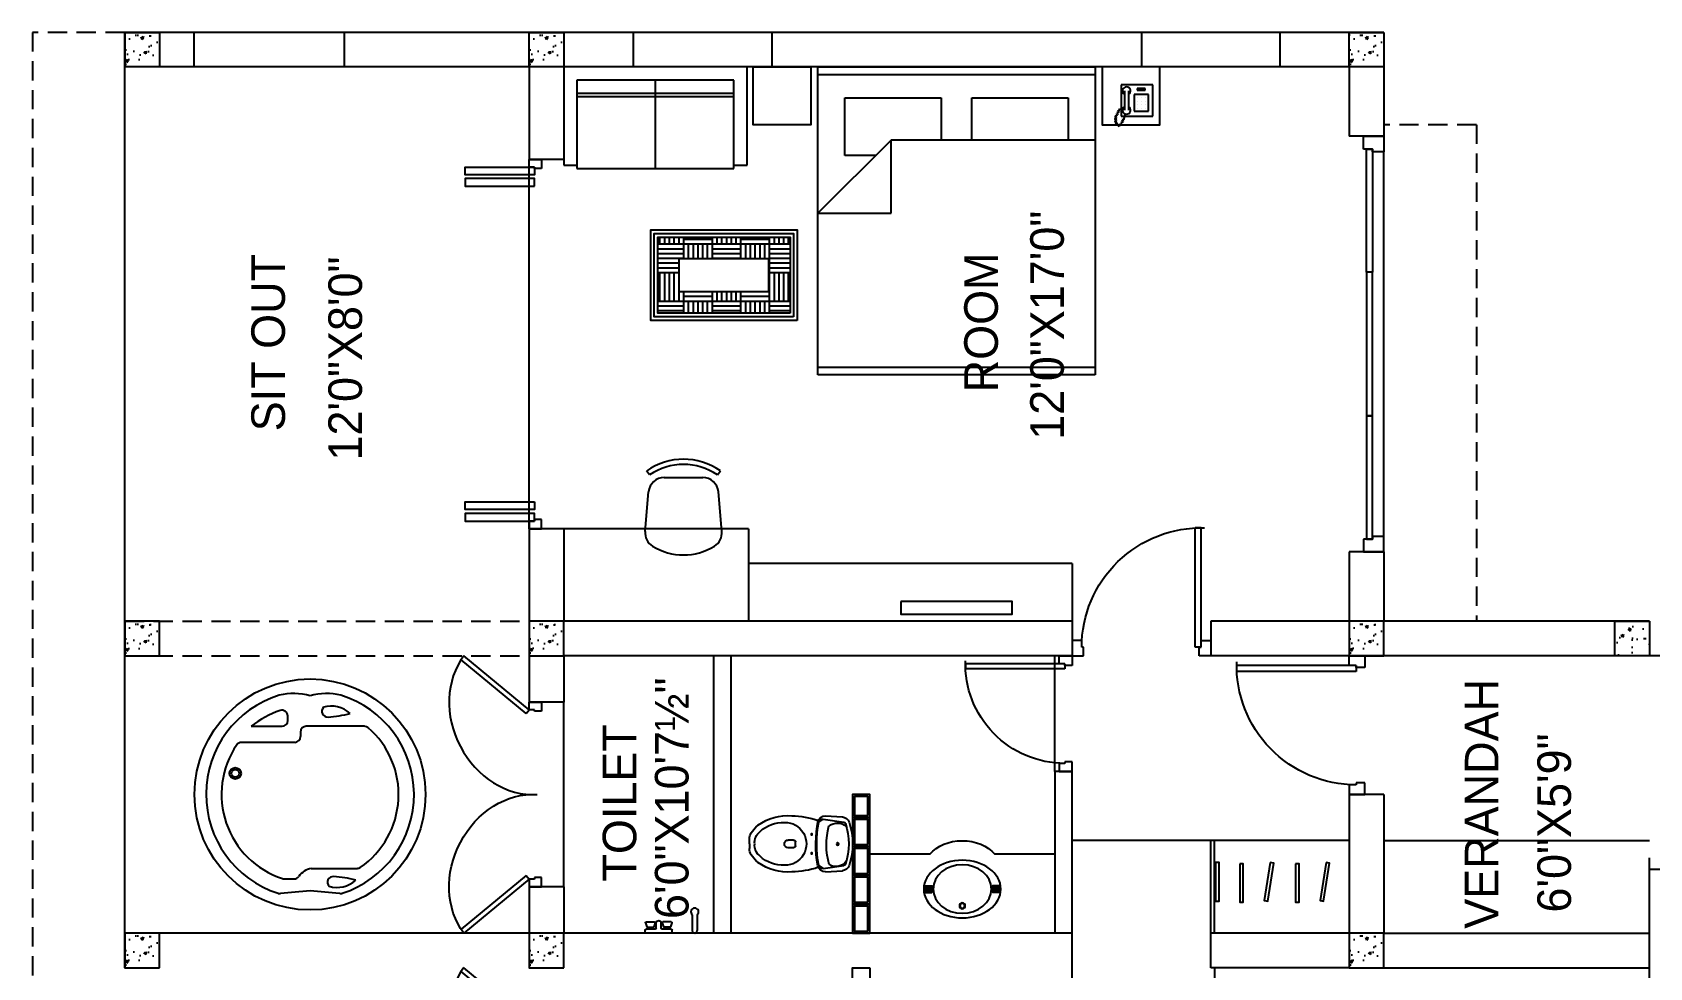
# Model space of a CAD drawing. Extents: x 22122 to 25969, y -3246 to 705.
# Drawn here: x 23225.7 to 23645.7, y -1584.1 to -1341.1 of the extents above; entities that cross this region are included whole.
import ezdxf

# ---------------------------------------------------------------- set-up
doc = ezdxf.new("R2010")
doc.units = 0
doc.header["$LTSCALE"] = 20
doc.header["$MEASUREMENT"] = 0
doc.linetypes.add('HIDDEN', pattern=[0.375, 0.25, -0.125])
doc.linetypes.add('HIDDEN2', pattern=[0.1875, 0.125, -0.0625])
for name, color, linetype in [('COLUMN', 31, 'Continuous'), ('DIMLINE', 254, 'Continuous'), ('DOOR', 1, 'Continuous'), ('FURN', 10, 'Continuous'), ('GLASS BRICKS', 4, 'Continuous'), ('HATCH', 254, 'Continuous'), ('PLUMBING', 6, 'Continuous'), ('text', 2, 'Continuous'), ('wall', 13, 'Continuous'), ('WINDOW', 4, 'Continuous')]:
    doc.layers.add(name, color=color, linetype=linetype)
doc.styles.add('style5', font='tt0142m_.ttf')

# ---------------------------------------------------------------- blocks, each defined once
blk = doc.blocks.new('A$C3B4262AC')
at = {"layer": 'DOOR'}
for p, q in [((0, 4), (0, 0)), ((2.5, 4), (0, 4)), ((2.5, 2.25), (2.5, 4)), ((0, 0), (3, 0)), ((3, 2.25), (2.5, 2.25)), ((3, 0), (3, 2.25))]:
    blk.add_line(p, q, dxfattribs=at)
blk = doc.blocks.new('BIB')
at = {"layer": 'PLUMBING'}
for p, q in [((-4.72, 0.62), (-0.62, 0.62)), ((-4.72, -0.62), (-0.62, -0.62))]:
    blk.add_line(p, q, dxfattribs=at)
for centre, radius, start, end in [((-5.5, 0), 1, 38.6822, 321.3178), ((-0.62, 0), 0.625, 270, 90)]:
    blk.add_arc(centre, radius, start, end, dxfattribs=at)
blk = doc.blocks.new('SHOWER')
at = {"layer": 'PLUMBING'}
for p, q in [((-3.5, 0), (-3.5, 0.75)), ((-3.5, 0), (3.5, 0)), ((-3.43, 2.65), (-3.1, 1.62)), ((-3.26, 2.88), (-1.09, 2.88)), ((-3.25, 1), (-0.88, 1)), ((-2.93, 1.5), (-1.42, 1.5)), ((-0.92, 2.65), (-1.25, 1.62)), ((-0.62, 1.25), (-0.62, 2.62)), ((0.62, 1.25), (0.62, 2.62)), ((0.88, 1), (3.25, 1)), ((0.91, 2.65), (1.24, 1.62)), ((3.25, 2.88), (1.08, 2.88)), ((2.92, 1.5), (1.4, 1.5)), ((3.42, 2.65), (3.09, 1.62)), ((3.5, 0), (3.5, 0.75))]:
    blk.add_line(p, q, dxfattribs=at)
for centre, radius, start, end in [((-3.25, 0.75), 0.25, 90, 180), ((-3.26, 2.7), 0.175, 90, 197.6501), ((-2.93, 1.67), 0.175, 197.6501, 270), ((-1.42, 1.67), 0.175, 270, 342.3499), ((-1.09, 2.7), 0.175, 342.3499, 90), ((-0.88, 1.25), 0.25, 270, 0), ((0, 2.62), 0.625, 0, 180), ((0.88, 1.25), 0.25, 180, 270), ((1.08, 2.7), 0.175, 90, 197.6501), ((1.4, 1.67), 0.175, 197.6501, 270), ((2.92, 1.67), 0.175, 270, 342.3499), ((3.25, 2.7), 0.175, 342.3499, 90), ((3.25, 0.75), 0.25, 0, 90)]:
    blk.add_arc(centre, radius, start, end, dxfattribs=at)
blk = doc.blocks.new('200028')
at = {"layer": 'PLUMBING'}
for points in [[(4.51, 3.33, 1), (4.19, 3.33, 1)], [(4.19, -1.59, 1), (4.51, -1.59, 1)]]:
    blk.add_hatch(color=256, dxfattribs=at).paths.add_polyline_path(points)
for p, q in [((6.25, 6.51), (7.37, 7.3)), ((7.37, 7.3), (12.73, 6.53)), ((7.96, 8.15), (12.33, 7.85)), ((-11.79, 0.87), (-11.79, 2.11)), ((-11.79, 0.87), (-11.79, -0.37)), ((-0.34, 1.87), (-1.73, 1.87)), ((0.16, 1.37), (0.16, 0.37)), ((-0.34, -0.13), (-1.73, -0.13)), ((6.25, -4.77), (7.37, -5.57)), ((7.37, -5.57), (12.73, -4.79)), ((7.96, -6.42), (12.33, -6.11))]:
    blk.add_line(p, q, dxfattribs=at)
for centre, radius in [((4.35, 3.33), 0.156), ((11.09, 0.87), 0.312), ((4.35, -1.59), 0.156)]:
    blk.add_circle(centre, radius, dxfattribs=at)
for centre, radius, start, end in [((-3.12, -1.48), 9.71, 134.7032, 147.6541), ((-7.84, 3.29), 3, 125.7546, 134.7032), ((-1.79, -5.38), 13.57, 85.6873, 125.1099), ((-3.1, -2.14), 8.6, 86.8837, 133.6869), ((-2.58, 0.87), 5.57, 269.4196, 90.5804), ((-1.08, -13.97), 22.13, 71.0966, 89.1989), ((34.56, 0.87), 29.12, 168.7614, 192.0802), ((34.56, 0.87), 28.87, 168.7311, 191.2689), ((7.96, 6.15), 2, 90, 168.7614), ((7.23, 6.32), 1, 81.7925, 168.7311), ((26.7, 1.08), 18.5, 163.6925, 195.267), ((10.67, 3.52), 3.25, 32.7982, 121.967), ((12.19, 5.86), 2, 18.0394, 86.0298), ((12.66, 6.04), 0.5, 18.136, 81.7925), ((-3.12, 0.87), 17.1, 341.864, 18.136), ((-3.12, 0.87), 18.1, 341.9606, 18.0394), ((-8.79, 2.11), 3, 147.6541, 180), ((-6.7, 1.14), 3.75, 128.5444, 184.146), ((-6.7, 0.6), 3.75, 175.854, 231.4556), ((-1.73, 0.87), 1, 90, 180), ((-1.73, 0.87), 1, 180, 270), ((-0.34, 1.37), 0.5, 0, 90), ((-0.34, 0.37), 0.5, 270, 0), ((-8.79, -0.37), 3, 180, 212.3459), ((-3.12, 3.22), 9.71, 212.3459, 225.2968), ((-7.84, -1.55), 3, 225.2968, 234.2454), ((-1.79, 7.11), 13.57, 234.8901, 274.3127), ((-3.1, 3.88), 8.6, 226.3131, 273.1163), ((11.03, -1.03), 3.51, 231.7336, 311.9036), ((-1.08, 15.71), 22.13, 270.8011, 288.9034), ((7.96, -4.42), 2, 191.2386, 270), ((7.23, -4.58), 1, 191.2689, 278.2075), ((12.19, -4.12), 2, 273.9702, 341.9606), ((12.66, -4.3), 0.5, 278.2075, 341.864)]:
    blk.add_arc(centre, radius, start, end, dxfattribs=at)
blk = doc.blocks.new('tiffany')
at = {"layer": 'PLUMBING'}
for points in [[(-9.67, 0.85), (-7.91, 0.85, -0.414214), (-7.79, 0.73), (-7.79, 0.7, -0.414214), (-7.91, 0.58), (-9.67, 0.58, -0.414214), (-9.79, 0.7), (-9.79, 0.73, -0.414214)], [(-9.67, 0.38), (-7.91, 0.38, -0.414214), (-7.79, 0.26), (-7.79, 0.22, -0.414214), (-7.91, 0.1), (-9.67, 0.1, -0.414214), (-9.79, 0.22), (-9.79, 0.26, -0.414214)], [(9.67, 0.85), (7.91, 0.85, 0.414214), (7.79, 0.73), (7.79, 0.7, 0.414214), (7.91, 0.58), (9.67, 0.58, 0.414214), (9.79, 0.7), (9.79, 0.73, 0.414214)], [(9.67, 0.38), (7.91, 0.38, 0.414214), (7.79, 0.26), (7.79, 0.22, 0.414214), (7.91, 0.1), (9.67, 0.1, 0.414214), (9.79, 0.22), (9.79, 0.26, 0.414214)], [(-9.67, -0.38), (-7.91, -0.38, 0.414214), (-7.79, -0.26), (-7.79, -0.22, 0.414214), (-7.91, -0.1), (-9.67, -0.1, 0.414214), (-9.79, -0.22), (-9.79, -0.26, 0.414214)], [(-9.67, -0.85), (-7.91, -0.85, 0.414214), (-7.79, -0.73), (-7.79, -0.7, 0.414214), (-7.91, -0.58), (-9.67, -0.58, 0.414214), (-9.79, -0.7), (-9.79, -0.73, 0.414214)], [(9.67, -0.38), (7.91, -0.38, -0.414214), (7.79, -0.26), (7.79, -0.22, -0.414214), (7.91, -0.1), (9.67, -0.1, -0.414214), (9.79, -0.22), (9.79, -0.26, -0.414214)], [(9.67, -0.85), (7.91, -0.85, -0.414214), (7.79, -0.73), (7.79, -0.7, -0.414214), (7.91, -0.58), (9.67, -0.58, -0.414214), (9.79, -0.7), (9.79, -0.73, -0.414214)]]:
    blk.add_lwpolyline(points, format="xyb", close=True, dxfattribs=at)
for radius in [0.762, 0.642]:
    blk.add_circle((0, 4.35), radius, dxfattribs=at)
blk.add_ellipse((0, 0), major_axis=(-10, 0), ratio=0.748, dxfattribs=at)
blk.add_ellipse((0, 0), major_axis=(-7.58, 0), ratio=0.831023, start_param=-1.570796, end_param=4.712389, dxfattribs=at)
blk = doc.blocks.new('DR1H902')
at = {"color": 0}
for p, q in [((-0.5, 0), (-0.5, 1)), ((-0.5, 1), (-0.45, 1)), ((-0.45, 0), (-0.45, 1)), ((-0.5, 0), (-0.45, 0))]:
    blk.add_line(p, q, dxfattribs=at)
blk.add_arc((-0.5, 0), 1, 0, 91.707, dxfattribs=at)
blk = doc.blocks.new('A$C1F9E242A')
blk.add_blockref('A$C3B4262AC', (0, 0))
at = {"xscale": -1}
blk.add_blockref('A$C3B4262AC', (36, 0), dxfattribs=at)
at = {"layer": 'DOOR', "xscale": -31, "yscale": 31, "zscale": 68.88888888888889}
blk.add_blockref('DR1H902', (18, 2.25), dxfattribs=at)
blk = doc.blocks.new('*U71')
at = {"xscale": -1}
blk.add_blockref('A$C1F9E242A', (0, -2), dxfattribs=at)
blk = doc.blocks.new('*U70')
blk.add_blockref('A$C1F9E242A', (-36, -2))
blk = doc.blocks.new('CARLO')
for p, q in [((35.59, 36.27), (35.59, 50.09)), ((39.78, 47.54), (39.78, 39.56)), ((0.13, 39), (0.13, 36.43)), ((41.28, 38.06), (42.43, 38.06)), ((38.27, 34.77), (37.09, 34.77)), ((2.85, 31.97), (2.85, 20.08)), ((39.77, 18.16), (39.77, 33.27))]:
    blk.add_line(p, q)
for centre, radius in [((22.05, 32.28), 30), ((27.54, 51.7), 1.5), ((27.54, 51.7), 1)]:
    blk.add_circle(centre, radius)
for centre, radius, start, end in [((22.05, 32.28), 27, 17.2485, 162.0447), ((22.05, 32.28), 23, 55.9489, 161.7681), ((34.09, 50.09), 1.5, 0, 55.9489), ((21.06, 32.53), 24, 18.2214, 38.7348), ((-2.21, 40.14), 1.5, 162.0447, 186.6967), ((-156.94, 21.97), 154.3, 3.824, 6.6967), ((1.63, 39), 1.5, 161.7681, 180), ((41.28, 39.56), 1.5, 180, 270), ((42.43, 39.56), 1.5, 270, 18.2214), ((32.34, 36.61), 15.93, 344.1542, 13.3342), ((1.63, 36.43), 1.5, 180, 233.6333), ((-2.5, 30.81), 5.48, 12.253, 53.6333), ((37.09, 36.27), 1.5, 180, 270), ((38.27, 33.27), 1.5, 0, 90), ((-160.31, 42.94), 157.69, 353.3167, 356.1156), ((32.42, 27.93), 15.84, 346.6544, 15.8676), ((5.15, 25.31), 7.26, 163.6139, 222.4153), ((-0.77, 26.27), 1.5, 355.0864, 133.6621), ((-29.07, 28.03), 29.85, 345.215, 356.3677), ((43.66, 27.73), 1.5, 46.3379, 184.9136), ((71.96, 29.49), 29.85, 183.6323, 194.785), ((37.74, 26.77), 7.26, 317.5847, 16.3861), ((-2.21, 24.41), 1.5, 173.3167, 197.9548), ((22.05, 32.28), 27, 197.9548, 342.7515), ((4.35, 20.08), 1.5, 180, 214.5636), ((22.05, 32.28), 23, 214.5636, 318.9795), ((37.77, 18.35), 2, 318.4718, 360)]:
    blk.add_arc(centre, radius, start, end)
blk = doc.blocks.new('A$C30EC73FB')
at = {"layer": 'DOOR'}
for p, q in [((2, 0), (-12, 16.94)), ((2.94, 0.78), (-11.02, 17.65)), ((2.94, 0.78), (2, 0))]:
    blk.add_line(p, q, dxfattribs=at)
at = {"layer": 'DOOR', "extrusion": (0, 0, -1)}
blk.add_ellipse((2.83, 1.52), major_axis=(-19.46, 9.92), ratio=0.847758, start_param=0.387427, end_param=2.787493, dxfattribs=at)
blk = doc.blocks.new('*U69')
blk.add_blockref('A$C1F9E242A', (-36, -2))
blk = doc.blocks.new('SOFA')
at = {"color": 1}
for p, q in [((28, 4), (-28, 4)), ((-28, 4), (-28, -26)), ((24, 0), (-24, 0)), ((-24, 0), (-24, -27)), ((0, -27), (0, 0)), ((28, -26), (28, 4)), ((-24, -4), (24, -4)), ((24, -27), (24, 0)), ((24, -27), (24, 0)), ((-24, -5), (24, -5)), ((-28, -26), (-24, -26)), ((-24, -27), (24, -27)), ((24, -26), (28, -26))]:
    blk.add_line(p, q, dxfattribs=at)
blk = doc.blocks.new('RECTANG')
for p, q in [((1, 1), (0, 1)), ((0, 1), (0, 0)), ((1, 0), (1, 1)), ((0, 0), (1, 0))]:
    blk.add_line(p, q)
blk = doc.blocks.new('BEDKING')
at = {"color": 0}
for p, q in [((-78, -36), (-78, 36)), ((-19, 36), (-19, -17)), ((-2, 36), (-2, -36)), ((-8, 29), (-19, 29)), ((-8, 4), (-8, 29)), ((-19, 4), (-8, 4)), ((-8, -4), (-19, -4)), ((-8, -29), (-8, -4)), ((-38, -17), (-19, -17)), ((-38, -36), (-38, -17)), ((-19, -17), (-38, -36)), ((-23, -21), (-23, -29)), ((-23, -29), (-8, -29))]:
    blk.add_line(p, q, dxfattribs=at)
at = {"color": 0, "xscale": 80, "yscale": 72, "zscale": 80}
blk.add_blockref('RECTANG', (-80, -36), dxfattribs=at)
blk = doc.blocks.new('FNPHONE')
at = {"color": 0}
for p, q in [((0.92, 6.54), (0.92, 1.54)), ((1.92, 6.54), (1.92, 1.54)), ((4.33, 4.85), (4.33, 4.85)), ((5.27, 4.85), (5.27, 4.85)), ((6.21, 4.85), (6.21, 4.85)), ((-0.9, 0.22), (-1.5, 0.02)), ((-0.7, 0.62), (-1.3, 0.42)), ((-0.5, 1.02), (-1.1, 0.82)), ((-0.3, 1.42), (-0.9, 1.22)), ((-0.1, 1.82), (-0.7, 1.62)), ((1.06, 0.56), (0.7, -0.58)), ((4.33, 3.91), (4.33, 3.91)), ((4.33, 2.97), (4.33, 2.97)), ((4.33, 2.03), (4.33, 2.03)), ((5.27, 3.91), (5.27, 3.91)), ((5.27, 2.97), (5.27, 2.97)), ((5.27, 2.03), (5.27, 2.03)), ((6.21, 3.91), (6.21, 3.91)), ((6.21, 2.97), (6.21, 2.97)), ((6.21, 2.03), (6.21, 2.03)), ((-1.1, -0.18), (-1.7, -0.38)), ((-1.1, -0.58), (-1.7, -0.78)), ((-1.1, -0.98), (-1.7, -1.18)), ((-1.1, -1.38), (-1.7, -1.58)), ((-0.9, -1.78), (-1.5, -1.98)), ((-0.7, -2.18), (-1.3, -2.38)), ((-0.23, -2.46), (-0.83, -2.66)), ((0.3, -1.98), (-0.3, -2.18)), ((0.5, -1.58), (-0.1, -1.78)), ((0.7, -1.18), (0.1, -1.38)), ((0.9, -0.78), (0.3, -0.98))]:
    blk.add_line(p, q, dxfattribs=at)
for centre, start, end in [((1.42, 6.54), 298.4915, 241.5085), ((1.42, 1.54), 118.4915, 61.5085)]:
    blk.add_arc(centre, 1.05, start, end, dxfattribs=at)
for p, xscale, yscale, zscale in [((0, 0), 8.20528234483245, 8.104073169521023, 8.20528234483245), ((3.4, 1.25), 3.75, 4.375, 3.75), ((4.18, 6.72), 2.03125, 0.46875, 2.03125)]:
    blk.add_blockref('RECTANG', p, dxfattribs=dict(at, xscale=xscale, yscale=yscale, zscale=zscale))
blk = doc.blocks.new('CHAIR1')
at = {"color": 0}
for p, q in [((6.09, 9.96), (16.38, 9.07)), ((20.77, 8.8), (21.88, 9.57)), ((20.09, 5.02), (20.09, -5.02)), ((6.09, -9.96), (16.38, -9.07)), ((20.77, -8.8), (21.88, -9.57))]:
    blk.add_line(p, q, dxfattribs=at)
for centre, radius, start, end in [((5.74, 5.91), 4.06, 85.0303, 148.407), ((16.03, 5.02), 4.06, 0, 85.0303), ((7.9, 0), 15.59, 325.6197, 34.3803), ((7.9, 0), 16.94, 325.6197, 34.3803), ((15.35, 0), 15.35, 148.407, 211.593), ((5.74, -5.91), 4.06, 211.593, 274.9697), ((16.03, -5.02), 4.06, 274.9697, 0)]:
    blk.add_arc(centre, radius, start, end, dxfattribs=at)

msp = doc.modelspace()

# ---------------------------------------------------------------- hatches: boundary and pattern name
at = {"layer": 'FURN'}
h = msp.add_hatch(dxfattribs=at)
h.set_pattern_fill('AR-PARQ1', color=9, scale=0.61875, angle=-90, style=0)
h.set_pattern_definition([(180, (29379.392, 3452.364), (-7.425, -7.425), [7.425, -7.425]), (180, (29379.392, 3453.601), (-7.425, -7.425), [7.425, -7.425]), (180, (29379.392, 3454.839), (-7.425, -7.425), [7.425, -7.425]), (180, (29379.392, 3456.076), (-7.425, -7.425), [7.425, -7.425]), (180, (29379.392, 3457.314), (-7.425, -7.425), [7.425, -7.425]), (180, (29379.392, 3458.551), (-7.425, -7.425), [7.425, -7.425]), (180, (29379.392, 3459.789), (-7.425, -7.425), [7.425, -7.425]), (90, (29371.967, 3452.364), (7.425, 7.425), [7.425, -7.425]), (90, (29370.73, 3452.364), (7.425, 7.425), [7.425, -7.425]), (90, (29369.492, 3452.364), (7.425, 7.425), [7.425, -7.425]), (90, (29368.255, 3452.364), (7.425, 7.425), [7.425, -7.425]), (90, (29367.017, 3452.364), (7.425, 7.425), [7.425, -7.425]), (90, (29365.78, 3452.364), (7.425, 7.425), [7.425, -7.425]), (90, (29364.542, 3452.364), (7.425, 7.425), [7.425, -7.425])])
h.paths.add_polyline_path([(23388.12, -1414.09), (23388.12, -1394.3), (23422.45, -1394.3), (23422.45, -1414.09)])
h.paths.add_polyline_path([(23416.83, -1408.52), (23416.83, -1399.87), (23393.64, -1399.87), (23393.64, -1408.52)], flags=16)
at = {"layer": 'HATCH'}
h = msp.add_hatch(dxfattribs=at)
h.set_pattern_fill('AR-CONC', color=8, angle=90, style=0)
h.set_pattern_definition([(140, (-14442.8594, -174835.1556), (0.62752135, 7.17260183), [0.75, -8.25]), (85, (-14442.8594, -174835.156), (-7.52192134, -1.38751334), [0.6, -6.6]), (190.4514, (-14442.807, -174834.558), (-6.89439542, 5.78509382), [0.6374019, -7.01142112]), (136.1842, (-14444.859, -174835.156), (1.65519014, 10.6724105), [1.125, -12.375]), (186.6356, (-14444.721, -174834.266), (-9.7411787, 9.34662706), [0.9561029, -10.51713]), (81.1842, (-14444.859, -174835.156), (-9.741186, 9.34661945), [0.9, -9.9]), (111, (-14444.3594, -174834.1556), (4.0261889, 5.96907052), [0.75, -8.25]), (56, (-14444.3594, -174834.156), (-7.25150045, 2.43315332), [0.6, -6.6]), (161.4514, (-14444.024, -174833.658), (-3.22530497, 8.40222629), [0.6374019, -7.01142112]), (127.5, (-14442.8594, -174835.1556), (-3.32893854, 0.121598553), [0, -6.52, 0, -6.7, 0, -6.625]), (97.5, (-14442.8594, -174835.1556), (-3.94411712, 2.630695374), [0, -3.82, 0, -6.37, 0, -2.525]), (57.5, (-14442.8594, -174837.3856), (0.225548717, 5.33822436), [0, -2.5, 0, -7.8, 0, -10.35]), (47.5, (-14442.8594, -174838.3856), (-1.00104982, 5.83186169), [0, -3.25, 0, -5.18, 0, -7.35])])
h.paths.add_polyline_path([(23249.67, -1341.1), (23249.67, -1350.1), (23258.67, -1350.1), (23258.67, -1341.1)])
h = msp.add_hatch(dxfattribs=at)
h.set_pattern_fill('AR-CONC', color=8, angle=90, style=0)
h.set_pattern_definition([(140, (-14337.8594, -174835.1556), (0.62752135, 7.17260183), [0.75, -8.25]), (85, (-14337.8594, -174835.156), (-7.52192134, -1.38751334), [0.6, -6.6]), (190.4514, (-14337.807, -174834.558), (-6.89439542, 5.78509382), [0.6374019, -7.01142112]), (136.1842, (-14339.859, -174835.156), (1.65519014, 10.6724105), [1.125, -12.375]), (186.6356, (-14339.721, -174834.266), (-9.7411787, 9.34662706), [0.9561029, -10.51713]), (81.1842, (-14339.859, -174835.156), (-9.741186, 9.34661945), [0.9, -9.9]), (111, (-14339.3594, -174834.1556), (4.0261889, 5.96907052), [0.75, -8.25]), (56, (-14339.3594, -174834.156), (-7.25150045, 2.43315332), [0.6, -6.6]), (161.4514, (-14339.024, -174833.658), (-3.22530497, 8.40222629), [0.6374019, -7.01142112]), (127.5, (-14337.8594, -174835.1556), (-3.32893854, 0.121598553), [0, -6.52, 0, -6.7, 0, -6.625]), (97.5, (-14337.8594, -174835.1556), (-3.94411712, 2.630695374), [0, -3.82, 0, -6.37, 0, -2.525]), (57.5, (-14337.8594, -174837.3856), (0.225548717, 5.33822436), [0, -2.5, 0, -7.8, 0, -10.35]), (47.5, (-14337.8594, -174838.3856), (-1.00104982, 5.83186169), [0, -3.25, 0, -5.18, 0, -7.35])])
h.paths.add_polyline_path([(23354.67, -1341.1), (23354.67, -1350.1), (23363.67, -1350.1), (23363.67, -1341.1)])
h = msp.add_hatch(dxfattribs=at)
h.set_pattern_fill('AR-CONC', color=8, angle=90, style=0)
h.set_pattern_definition([(140, (-14124.8594, -174835.154), (0.62752135, 7.17260183), [0.75, -8.25]), (85, (-14124.8594, -174835.154), (-7.52192134, -1.38751334), [0.6, -6.6]), (190.4514, (-14124.807, -174834.5564), (-6.89439542, 5.78509382), [0.6374019, -7.01142112]), (136.1842, (-14126.859, -174835.154), (1.65519014, 10.6724105), [1.125, -12.375]), (186.6356, (-14126.721, -174834.265), (-9.7411787, 9.34662706), [0.9561029, -10.51713]), (81.1842, (-14126.859, -174835.154), (-9.741186, 9.34661945), [0.9, -9.9]), (111, (-14126.3594, -174834.154), (4.0261889, 5.96907052), [0.75, -8.25]), (56, (-14126.3594, -174834.154), (-7.25150045, 2.43315332), [0.6, -6.6]), (161.4514, (-14126.024, -174833.657), (-3.22530497, 8.40222629), [0.6374019, -7.01142112]), (127.5, (-14124.8594, -174835.1542), (-3.32893854, 0.121598553), [0, -6.52, 0, -6.7, 0, -6.625]), (97.5, (-14124.8594, -174835.154), (-3.94411712, 2.630695374), [0, -3.82, 0, -6.37, 0, -2.525]), (57.5, (-14124.8594, -174837.3842), (0.225548717, 5.33822436), [0, -2.5, 0, -7.8, 0, -10.35]), (47.5, (-14124.8594, -174838.384), (-1.00104982, 5.83186169), [0, -3.25, 0, -5.18, 0, -7.35])])
h.paths.add_polyline_path([(23567.67, -1341.1), (23567.67, -1350.1), (23576.67, -1350.1), (23576.67, -1341.1)])
h = msp.add_hatch(dxfattribs=at)
h.set_pattern_fill('AR-CONC', color=8, angle=90, style=0)
h.set_pattern_definition([(140, (-14442.8594, -174988.1556), (0.62752135, 7.17260183), [0.75, -8.25]), (85, (-14442.8594, -174988.156), (-7.52192134, -1.38751334), [0.6, -6.6]), (190.4514, (-14442.807, -174987.558), (-6.89439542, 5.78509382), [0.6374019, -7.01142112]), (136.1842, (-14444.859, -174988.156), (1.65519014, 10.6724105), [1.125, -12.375]), (186.6356, (-14444.721, -174987.266), (-9.7411787, 9.34662706), [0.9561029, -10.51713]), (81.1842, (-14444.859, -174988.156), (-9.741186, 9.34661945), [0.9, -9.9]), (111, (-14444.3594, -174987.1556), (4.0261889, 5.96907052), [0.75, -8.25]), (56, (-14444.3594, -174987.156), (-7.25150045, 2.43315332), [0.6, -6.6]), (161.4514, (-14444.024, -174986.658), (-3.22530497, 8.40222629), [0.6374019, -7.01142112]), (127.5, (-14442.8594, -174988.1556), (-3.32893854, 0.121598553), [0, -6.52, 0, -6.7, 0, -6.625]), (97.5, (-14442.8594, -174988.1556), (-3.94411712, 2.630695374), [0, -3.82, 0, -6.37, 0, -2.525]), (57.5, (-14442.8594, -174990.3856), (0.225548717, 5.33822436), [0, -2.5, 0, -7.8, 0, -10.35]), (47.5, (-14442.8594, -174991.3856), (-1.00104982, 5.83186169), [0, -3.25, 0, -5.18, 0, -7.35])])
h.paths.add_polyline_path([(23249.67, -1494.1), (23249.67, -1503.1), (23258.67, -1503.1), (23258.67, -1494.1)])
h = msp.add_hatch(dxfattribs=at)
h.set_pattern_fill('AR-CONC', color=8, angle=90, style=0)
h.set_pattern_definition([(140, (-14337.8594, -174988.154), (0.62752135, 7.17260183), [0.75, -8.25]), (85, (-14337.8594, -174988.154), (-7.52192134, -1.38751334), [0.6, -6.6]), (190.4514, (-14337.807, -174987.5564), (-6.89439542, 5.78509382), [0.6374019, -7.01142112]), (136.1842, (-14339.859, -174988.154), (1.65519014, 10.6724105), [1.125, -12.375]), (186.6356, (-14339.721, -174987.265), (-9.7411787, 9.34662706), [0.9561029, -10.51713]), (81.1842, (-14339.859, -174988.154), (-9.741186, 9.34661945), [0.9, -9.9]), (111, (-14339.3594, -174987.154), (4.0261889, 5.96907052), [0.75, -8.25]), (56, (-14339.3594, -174987.154), (-7.25150045, 2.43315332), [0.6, -6.6]), (161.4514, (-14339.024, -174986.657), (-3.22530497, 8.40222629), [0.6374019, -7.01142112]), (127.5, (-14337.8594, -174988.1542), (-3.32893854, 0.121598553), [0, -6.52, 0, -6.7, 0, -6.625]), (97.5, (-14337.8594, -174988.154), (-3.94411712, 2.630695374), [0, -3.82, 0, -6.37, 0, -2.525]), (57.5, (-14337.8594, -174990.3842), (0.225548717, 5.33822436), [0, -2.5, 0, -7.8, 0, -10.35]), (47.5, (-14337.8594, -174991.384), (-1.00104982, 5.83186169), [0, -3.25, 0, -5.18, 0, -7.35])])
h.paths.add_polyline_path([(23354.67, -1494.1), (23354.67, -1503.1), (23363.67, -1503.1), (23363.67, -1494.1)])
h = msp.add_hatch(dxfattribs=at)
h.set_pattern_fill('AR-CONC', color=8, angle=90, style=0)
h.set_pattern_definition([(140, (-14124.8594, -174988.154), (0.62752135, 7.17260183), [0.75, -8.25]), (85, (-14124.8594, -174988.154), (-7.52192134, -1.38751334), [0.6, -6.6]), (190.4514, (-14124.807, -174987.5564), (-6.89439542, 5.78509382), [0.6374019, -7.01142112]), (136.1842, (-14126.859, -174988.154), (1.65519014, 10.6724105), [1.125, -12.375]), (186.6356, (-14126.721, -174987.265), (-9.7411787, 9.34662706), [0.9561029, -10.51713]), (81.1842, (-14126.859, -174988.154), (-9.741186, 9.34661945), [0.9, -9.9]), (111, (-14126.3594, -174987.154), (4.0261889, 5.96907052), [0.75, -8.25]), (56, (-14126.3594, -174987.154), (-7.25150045, 2.43315332), [0.6, -6.6]), (161.4514, (-14126.024, -174986.657), (-3.22530497, 8.40222629), [0.6374019, -7.01142112]), (127.5, (-14124.8594, -174988.1542), (-3.32893854, 0.121598553), [0, -6.52, 0, -6.7, 0, -6.625]), (97.5, (-14124.8594, -174988.154), (-3.94411712, 2.630695374), [0, -3.82, 0, -6.37, 0, -2.525]), (57.5, (-14124.8594, -174990.3842), (0.225548717, 5.33822436), [0, -2.5, 0, -7.8, 0, -10.35]), (47.5, (-14124.8594, -174991.384), (-1.00104982, 5.83186169), [0, -3.25, 0, -5.18, 0, -7.35])])
h.paths.add_polyline_path([(23567.67, -1494.1), (23567.67, -1503.1), (23576.67, -1503.1), (23576.67, -1494.1)])
h = msp.add_hatch(dxfattribs=at)
h.set_pattern_fill('AR-CONC', color=8, angle=90, style=0)
h.set_pattern_definition([(140, (-18352.554, -177216.994), (0.62752135, 7.17260183), [0.75, -8.25]), (85, (-18352.554, -177216.994), (-7.52192134, -1.38751334), [0.6, -6.6]), (190.4514, (-18352.5014, -177216.3966), (-6.89439542, 5.78509382), [0.6374019, -7.01142112]), (136.1842, (-18354.554, -177216.994), (1.65519014, 10.6724105), [1.125, -12.375]), (186.6356, (-18354.416, -177216.105), (-9.7411787, 9.34662706), [0.9561029, -10.51713]), (81.1842, (-18354.554, -177216.994), (-9.741186, 9.34661945), [0.9, -9.9]), (111, (-18354.054, -177215.994), (4.0261889, 5.96907052), [0.75, -8.25]), (56, (-18354.054, -177215.994), (-7.25150045, 2.43315332), [0.6, -6.6]), (161.4514, (-18353.718, -177215.497), (-3.22530497, 8.40222629), [0.6374019, -7.01142112]), (127.5, (-18352.5537, -177216.9943), (-3.32893854, 0.121598553), [0, -6.52, 0, -6.7, 0, -6.625]), (97.5, (-18352.5537, -177216.9943), (-3.94411712, 2.630695374), [0, -3.82, 0, -6.37, 0, -2.525]), (57.5, (-18352.5537, -177219.2243), (0.225548717, 5.33822436), [0, -2.5, 0, -7.8, 0, -10.35]), (47.5, (-18352.5537, -177220.2243), (-1.00104982, 5.83186169), [0, -3.25, 0, -5.18, 0, -7.35])])
h.paths.add_polyline_path([(23636.67, -1503.1), (23645.67, -1503.1), (23645.67, -1494.1), (23636.67, -1494.1)])
h = msp.add_hatch(dxfattribs=at)
h.set_pattern_fill('AR-CONC', color=8, angle=90, style=0)
h.set_pattern_definition([(140, (-14442.8594, -175069.154), (0.62752135, 7.17260183), [0.75, -8.25]), (85, (-14442.8594, -175069.154), (-7.52192134, -1.38751334), [0.6, -6.6]), (190.4514, (-14442.807, -175068.5564), (-6.89439542, 5.78509382), [0.6374019, -7.01142112]), (136.1842, (-14444.859, -175069.154), (1.65519014, 10.6724105), [1.125, -12.375]), (186.6356, (-14444.721, -175068.265), (-9.7411787, 9.34662706), [0.9561029, -10.51713]), (81.1842, (-14444.859, -175069.154), (-9.741186, 9.34661945), [0.9, -9.9]), (111, (-14444.3594, -175068.154), (4.0261889, 5.96907052), [0.75, -8.25]), (56, (-14444.3594, -175068.154), (-7.25150045, 2.43315332), [0.6, -6.6]), (161.4514, (-14444.024, -175067.657), (-3.22530497, 8.40222629), [0.6374019, -7.01142112]), (127.5, (-14442.8594, -175069.1542), (-3.32893854, 0.121598553), [0, -6.52, 0, -6.7, 0, -6.625]), (97.5, (-14442.8594, -175069.154), (-3.94411712, 2.630695374), [0, -3.82, 0, -6.37, 0, -2.525]), (57.5, (-14442.8594, -175071.3842), (0.225548717, 5.33822436), [0, -2.5, 0, -7.8, 0, -10.35]), (47.5, (-14442.8594, -175072.384), (-1.00104982, 5.83186169), [0, -3.25, 0, -5.18, 0, -7.35])])
h.paths.add_polyline_path([(23249.67, -1575.1), (23249.67, -1584.1), (23258.67, -1584.1), (23258.67, -1575.1)])
h = msp.add_hatch(dxfattribs=at)
h.set_pattern_fill('AR-CONC', color=8, angle=90, style=0)
h.set_pattern_definition([(140, (-14337.8594, -175069.1556), (0.62752135, 7.17260183), [0.75, -8.25]), (85, (-14337.8594, -175069.156), (-7.52192134, -1.38751334), [0.6, -6.6]), (190.4514, (-14337.807, -175068.558), (-6.89439542, 5.78509382), [0.6374019, -7.01142112]), (136.1842, (-14339.859, -175069.156), (1.65519014, 10.6724105), [1.125, -12.375]), (186.6356, (-14339.721, -175068.266), (-9.7411787, 9.34662706), [0.9561029, -10.51713]), (81.1842, (-14339.859, -175069.156), (-9.741186, 9.34661945), [0.9, -9.9]), (111, (-14339.3594, -175068.1556), (4.0261889, 5.96907052), [0.75, -8.25]), (56, (-14339.3594, -175068.156), (-7.25150045, 2.43315332), [0.6, -6.6]), (161.4514, (-14339.024, -175067.658), (-3.22530497, 8.40222629), [0.6374019, -7.01142112]), (127.5, (-14337.8594, -175069.1556), (-3.32893854, 0.121598553), [0, -6.52, 0, -6.7, 0, -6.625]), (97.5, (-14337.8594, -175069.1556), (-3.94411712, 2.630695374), [0, -3.82, 0, -6.37, 0, -2.525]), (57.5, (-14337.8594, -175071.3856), (0.225548717, 5.33822436), [0, -2.5, 0, -7.8, 0, -10.35]), (47.5, (-14337.8594, -175072.3856), (-1.00104982, 5.83186169), [0, -3.25, 0, -5.18, 0, -7.35])])
h.paths.add_polyline_path([(23354.67, -1575.1), (23354.67, -1584.1), (23363.67, -1584.1), (23363.67, -1575.1)])
h = msp.add_hatch(dxfattribs=at)
h.set_pattern_fill('AR-CONC', color=8, angle=90, style=0)
h.set_pattern_definition([(140, (-14124.8594, -175069.1556), (0.62752135, 7.17260183), [0.75, -8.25]), (85, (-14124.8594, -175069.156), (-7.52192134, -1.38751334), [0.6, -6.6]), (190.4514, (-14124.807, -175068.558), (-6.89439542, 5.78509382), [0.6374019, -7.01142112]), (136.1842, (-14126.859, -175069.156), (1.65519014, 10.6724105), [1.125, -12.375]), (186.6356, (-14126.721, -175068.266), (-9.7411787, 9.34662706), [0.9561029, -10.51713]), (81.1842, (-14126.859, -175069.156), (-9.741186, 9.34661945), [0.9, -9.9]), (111, (-14126.3594, -175068.1556), (4.0261889, 5.96907052), [0.75, -8.25]), (56, (-14126.3594, -175068.156), (-7.25150045, 2.43315332), [0.6, -6.6]), (161.4514, (-14126.024, -175067.658), (-3.22530497, 8.40222629), [0.6374019, -7.01142112]), (127.5, (-14124.8594, -175069.1556), (-3.32893854, 0.121598553), [0, -6.52, 0, -6.7, 0, -6.625]), (97.5, (-14124.8594, -175069.1556), (-3.94411712, 2.630695374), [0, -3.82, 0, -6.37, 0, -2.525]), (57.5, (-14124.8594, -175071.3856), (0.225548717, 5.33822436), [0, -2.5, 0, -7.8, 0, -10.35]), (47.5, (-14124.8594, -175072.3856), (-1.00104982, 5.83186169), [0, -3.25, 0, -5.18, 0, -7.35])])
h.paths.add_polyline_path([(23567.67, -1575.1), (23567.67, -1584.1), (23576.67, -1584.1), (23576.67, -1575.1)])

# ---------------------------------------------------------------- linework, layer by layer
at = {"linetype": 'HIDDEN'}
for p, q in [((23225.67, -1341.1), (23225.67, -1818.1)), ((23249.67, -1341.1), (23225.67, -1341.1)), ((23600.67, -1365.1), (23576.67, -1365.1)), ((23600.67, -1365.1), (23600.67, -1494.1))]:
    msp.add_line(p, q, dxfattribs=at)
for p, q in [((23576.67, -1472.1), (23576.67, -1372.1)), ((23645.67, -1494.1), (23576.67, -1494.1)), ((23402.67, -1575.1), (23402.67, -1503.1)), ((23407.17, -1575.1), (23407.17, -1503.1)), ((23636.67, -1503.1), (23567.67, -1503.1)), ((23665.67, -1503.1), (23645.67, -1503.1)), ((23576.67, -1551.1), (23645.67, -1551.1)), ((23458.73, -1554.58), (23443.17, -1554.58)), ((23491.17, -1554.58), (23475.61, -1554.58))]:
    msp.add_line(p, q)
at = {"linetype": 'HIDDEN2', "ltscale": 2}
for p, q in [((23249.67, -1494.1), (23354.67, -1494.1)), ((23249.67, -1503.1), (23354.67, -1503.1)), ((23645.67, -1558.6), (23645.67, -1555.6)), ((23768.67, -1558.6), (23645.67, -1558.6))]:
    msp.add_line(p, q, dxfattribs=at)
at = {"color": 8}
msp.add_line((23491.17, -1533.1), (23491.17, -1503.1), dxfattribs=at)
at = {"extrusion": (0, 0, -1)}
msp.add_ellipse((23467.17, -1558.59), major_axis=(-10, 0), ratio=0.748, start_param=0.566015, end_param=2.575578, dxfattribs=at)
at = {"layer": 'COLUMN'}
for points in [[(23258.67, -1341.1), (23258.67, -1350.1), (23249.67, -1350.1), (23249.67, -1341.1)], [(23363.67, -1341.1), (23363.67, -1350.1), (23354.67, -1350.1), (23354.67, -1341.1)], [(23576.67, -1341.1), (23576.67, -1350.1), (23567.67, -1350.1), (23567.67, -1341.1)], [(23258.67, -1503.1), (23258.67, -1494.1), (23249.67, -1494.1), (23249.67, -1503.1)], [(23363.67, -1503.1), (23363.67, -1494.1), (23354.67, -1494.1), (23354.67, -1503.1)], [(23576.67, -1503.1), (23576.67, -1494.1), (23567.67, -1494.1), (23567.67, -1503.1)], [(23645.67, -1494.1), (23645.67, -1503.1), (23636.67, -1503.1), (23636.67, -1494.1)], [(23258.67, -1584.1), (23258.67, -1575.1), (23249.67, -1575.1), (23249.67, -1584.1)], [(23363.67, -1584.1), (23363.67, -1575.1), (23354.67, -1575.1), (23354.67, -1584.1)], [(23576.67, -1584.1), (23576.67, -1575.1), (23567.67, -1575.1), (23567.67, -1584.1)]]:
    msp.add_lwpolyline(points, close=True, dxfattribs=at)
at = {"layer": 'DIMLINE'}
for p, q in [((23363.67, -1563.1), (23363.67, -1515.1)), ((23645.67, -1600.6), (23645.67, -1558.6))]:
    msp.add_line(p, q, dxfattribs=at)
at = {"layer": 'DOOR', "color": 4}
for points in [[(23356.07, -1376.1), (23356.07, -1378.1), (23338.07, -1378.1), (23338.07, -1376.1)], [(23356.07, -1381.1), (23356.07, -1379.1), (23338.07, -1379.1), (23338.07, -1381.1)], [(23356.07, -1463.1), (23356.07, -1465.1), (23338.07, -1465.1), (23338.07, -1463.1)], [(23356.07, -1468.1), (23356.07, -1466.1), (23338.07, -1466.1), (23338.07, -1468.1)]]:
    msp.add_lwpolyline(points, close=True, dxfattribs=at)
at = {"layer": 'FURN'}
for p, q in [((23411.67, -1470.1), (23363.67, -1470.1)), ((23411.67, -1470.1), (23411.67, -1494.1)), ((23495.67, -1479.1), (23411.67, -1479.1)), ((23495.67, -1479.1), (23495.67, -1494.1)), ((23567.67, -1551.1), (23495.67, -1551.1)), ((23531.67, -1575.1), (23531.67, -1551.1)), ((23532.67, -1575.1), (23532.67, -1551.1)), ((23532.67, -1584.1), (23532.67, -1608.1))]:
    msp.add_line(p, q, dxfattribs=at)
for points in [[(23412.83, -1350.1), (23427.86, -1350.1), (23427.86, -1365.16), (23412.83, -1365.16)], [(23518.51, -1350.1), (23503.48, -1350.1), (23503.48, -1365.16), (23518.51, -1365.16)], [(23424.3, -1415.95), (23386.26, -1415.95), (23386.26, -1392.45), (23424.3, -1392.45)], [(23416.83, -1408.52), (23393.64, -1408.52), (23393.64, -1399.87), (23416.83, -1399.87)], [(23451.25, -1488.98), (23451.25, -1492.22), (23480.08, -1492.22), (23480.08, -1488.98)]]:
    msp.add_lwpolyline(points, close=True, dxfattribs=at)
at = {"layer": 'FURN', "color": 9}
for points in [[(23423.37, -1415.02), (23387.19, -1415.02), (23387.19, -1393.38), (23423.37, -1393.38)], [(23422.45, -1414.09), (23388.12, -1414.09), (23388.12, -1394.3), (23422.45, -1394.3)]]:
    msp.add_lwpolyline(points, close=True, dxfattribs=at)
at = {"layer": 'FURN', "color": 8}
for points in [[(23532.96, -1556.8), (23532.96, -1566.82), (23533.86, -1566.82), (23533.86, -1556.8)], [(23539.21, -1557.08), (23539.21, -1567.1), (23540.1, -1567.1), (23540.1, -1557.08)], [(23547.16, -1556.78), (23545.6, -1566.64), (23546.48, -1566.82), (23548.03, -1556.96)], [(23553.73, -1557.08), (23553.73, -1567.1), (23554.63, -1567.1), (23554.63, -1557.08)], [(23561.68, -1556.78), (23560.13, -1566.64), (23561, -1566.82), (23562.56, -1556.96)]]:
    msp.add_lwpolyline(points, close=True, dxfattribs=at)
at = {"layer": 'GLASS BRICKS'}
for points in [[(23443.17, -1545.1), (23443.17, -1539.1), (23438.67, -1539.1), (23438.67, -1545.1)], [(23443.17, -1552.6), (23443.17, -1545.1), (23438.67, -1545.1), (23438.67, -1552.6)], [(23443.17, -1560.1), (23443.17, -1552.6), (23438.67, -1552.6), (23438.67, -1560.1)], [(23443.17, -1567.6), (23443.17, -1560.1), (23438.67, -1560.1), (23438.67, -1567.6)], [(23443.17, -1575.1), (23443.17, -1567.6), (23438.67, -1567.6), (23438.67, -1575.1)], [(23443.17, -1584.1), (23443.17, -1591.6), (23438.67, -1591.6), (23438.67, -1584.1)]]:
    msp.add_lwpolyline(points, close=True, dxfattribs=at)
at = {"layer": 'GLASS BRICKS', "color": 8}
for points in [[(23442.67, -1544.6), (23442.67, -1539.6), (23439.17, -1539.6), (23439.17, -1544.6)], [(23442.67, -1552.1), (23442.67, -1545.6), (23439.17, -1545.6), (23439.17, -1552.1)], [(23442.67, -1559.6), (23442.67, -1553.1), (23439.17, -1553.1), (23439.17, -1559.6)], [(23442.67, -1567.1), (23442.67, -1560.6), (23439.17, -1560.6), (23439.17, -1567.1)], [(23442.67, -1574.6), (23442.67, -1568.1), (23439.17, -1568.1), (23439.17, -1574.6)]]:
    msp.add_lwpolyline(points, close=True, dxfattribs=at)
at = {"layer": 'wall'}
for p, q in [((23576.67, -1341.1), (23249.67, -1341.1)), ((23249.67, -1341.1), (23249.67, -1350.1)), ((23267.67, -1350.1), (23267.67, -1341.1)), ((23306.67, -1341.1), (23306.67, -1350.1)), ((23381.67, -1341.1), (23381.67, -1350.1)), ((23417.67, -1341.1), (23417.67, -1350.1)), ((23513.67, -1341.1), (23513.67, -1350.1)), ((23549.67, -1341.1), (23549.67, -1350.1)), ((23354.67, -1350.1), (23249.67, -1350.1)), ((23354.67, -1350.1), (23354.67, -1374.1)), ((23567.67, -1350.1), (23363.67, -1350.1)), ((23363.67, -1350.1), (23363.67, -1374.1)), ((23567.67, -1350.1), (23567.67, -1368.1)), ((23576.67, -1350.1), (23576.67, -1368.1)), ((23576.67, -1368.1), (23567.67, -1368.1)), ((23363.67, -1374.1), (23354.67, -1374.1)), ((23354.67, -1470.1), (23354.67, -1515.1)), ((23363.67, -1470.1), (23354.67, -1470.1)), ((23363.67, -1470.1), (23363.67, -1494.1)), ((23576.67, -1476.1), (23567.67, -1476.1)), ((23567.67, -1476.1), (23567.67, -1503.1)), ((23576.67, -1476.1), (23576.67, -1494.1)), ((23495.67, -1494.1), (23363.67, -1494.1)), ((23495.67, -1494.1), (23495.67, -1503.1)), ((23567.67, -1494.1), (23531.67, -1494.1)), ((23531.67, -1494.1), (23531.67, -1503.1)), ((23495.67, -1503.1), (23363.67, -1503.1)), ((23363.67, -1503.1), (23363.67, -1515.1)), ((23567.67, -1503.1), (23531.67, -1503.1)), ((23363.67, -1515.1), (23354.67, -1515.1)), ((23491.17, -1533.1), (23491.17, -1575.1)), ((23495.67, -1533.1), (23491.17, -1533.1)), ((23495.67, -1626.1), (23495.67, -1533.1)), ((23567.67, -1539.1), (23567.67, -1575.1)), ((23576.67, -1539.1), (23567.67, -1539.1)), ((23576.67, -1539.1), (23576.67, -1575.1)), ((23354.67, -1563.1), (23354.67, -1575.1)), ((23363.67, -1563.1), (23354.67, -1563.1)), ((23363.67, -1563.1), (23363.67, -1575.1)), ((23354.67, -1575.1), (23249.67, -1575.1)), ((23249.67, -1584.1), (23249.67, -1575.1)), ((23258.67, -1584.1), (23258.67, -1575.1)), ((23495.67, -1575.1), (23363.67, -1575.1)), ((23567.67, -1575.1), (23531.67, -1575.1)), ((23531.67, -1584.1), (23531.67, -1575.1)), ((23576.67, -1575.1), (23645.67, -1575.1)), ((23645.67, -1584.1), (23645.67, -1575.1)), ((23567.67, -1584.1), (23531.67, -1584.1)), ((23576.67, -1584.1), (23645.67, -1584.1))]:
    msp.add_line(p, q, dxfattribs=at)
at = {"layer": 'wall', "color": 7}
for p, q in [((23249.67, -1575.1), (23249.67, -1350.1)), ((23354.67, -1470.1), (23354.67, -1374.1))]:
    msp.add_line(p, q, dxfattribs=at)
at = {"layer": 'WINDOW', "color": 4}
for points in [[(23572.17, -1371.43), (23573.67, -1371.43), (23573.67, -1403.43), (23572.17, -1403.43)], [(23572.17, -1440.76), (23573.67, -1440.76), (23573.67, -1403.43), (23572.17, -1403.43)], [(23572.17, -1472.76), (23573.67, -1472.76), (23573.67, -1440.76), (23572.17, -1440.76)]]:
    msp.add_lwpolyline(points, close=True, dxfattribs=at)

# ---------------------------------------------------------------- block references
at = {"rotation": 90}
for p, xscale, yscale, zscale in [((23576.67, -1368.1), -1.333333333313931, 1.333333333343035, 1.333333333333333), ((23357.87, -1374.1), -0.7999999999883585, 0.7999999999883585, 0.7999999999999999), ((23357.87, -1470.1), 0.7999999999883585, 0.7999999999883585, 0.7999999999999999), ((23576.67, -1476.1), 1.333333333313931, 1.333333333343035, 1.333333333333333), ((23357.87, -1515.1), -0.7999999999883585, 0.7999999999883585, 0.7999999999999999), ((23357.87, -1515.1), -0.7999999999883585, 0.7999999999883585, 0.7999999999999999), ((23357.87, -1563.1), 0.7999999999883585, 0.7999999999883585, 0.7999999999999999)]:
    msp.add_blockref('A$C3B4262AC', p, dxfattribs=dict(at, xscale=xscale, yscale=yscale, zscale=zscale))
at = {"xscale": -1, "rotation": 180}
msp.add_blockref('tiffany', (23467.17, -1563.68), dxfattribs=at)
at = {"rotation": 270}
msp.add_blockref('BIB', (23397.68, -1575.1), dxfattribs=at)
at = {"xscale": -1}
msp.add_blockref('SHOWER', (23388.32, -1575.1), dxfattribs=at)
at = {"layer": 'DIMLINE', "xscale": -1}
for name, p, rotation in [('A$C30EC73FB', (23354.67, -1515.1), 90), ('200028', (23423.69, -1551.06), 180), ('A$C30EC73FB', (23354.67, -1596.1), 90)]:
    msp.add_blockref(name, p, dxfattribs=dict(at, rotation=rotation))
at = {"layer": 'DIMLINE', "rotation": 90}
msp.add_blockref('A$C30EC73FB', (23354.67, -1563.1), dxfattribs=at)
at = {"layer": 'DOOR'}
msp.add_blockref('*U69', (23531.67, -1501.1), dxfattribs=at)
at = {"layer": 'DOOR', "xscale": -0.8333333333139308, "yscale": 0.8333333333430346, "zscale": 0.8333333333333334, "rotation": 90}
msp.add_blockref('*U71', (23494, -1533.1), dxfattribs=at)
at = {"layer": 'DOOR', "rotation": 90}
msp.add_blockref('*U70', (23569.67, -1503.1), dxfattribs=at)
at = {"layer": 'FURN', "xscale": 0.8500000000058208, "yscale": 0.8500000000058208, "zscale": 0.85}
msp.add_blockref('SOFA', (23387.47, -1353.5), dxfattribs=at)
at = {"layer": 'FURN', "xscale": -1, "rotation": 270}
msp.add_blockref('BEDKING', (23465.67, -1350.1), dxfattribs=at)
at = {"layer": 'FURN'}
msp.add_blockref('FNPHONE', (23508.41, -1362.86), dxfattribs=at)
at = {"layer": 'FURN', "rotation": 90}
msp.add_blockref('CHAIR1', (23394.77, -1476.86), dxfattribs=at)
at = {"layer": 'PLUMBING', "rotation": 90}
msp.add_blockref('CARLO', (23330.07, -1561.15), dxfattribs=at)

# ---------------------------------------------------------------- texts
at = {"layer": 'text', "style": 'style5'}
for s, height, p in [('12\'0"X17\'0"', 8.7331, (23493.54, -1446.95)), ('SIT OUT', 8.733, (23291.27, -1444.75)), ('12\'0"X8\'0"', 8.733, (23311.28, -1452.35)), ('ROOM', 8.733, (23476.41, -1434.62)), ('6\'0"X10\'7½"', 8.7331, (23396.08, -1571.46)), ('VERANDAH', 8.733, (23606.4, -1573.98)), ('TOILET', 8.733, (23382.52, -1561.73)), ('6\'0"X5\'9"', 8.733, (23625.24, -1569.77))]:
    msp.add_text(s, height=height, rotation=90, dxfattribs=at).set_placement(p)

doc.saveas('drawing.dxf')
